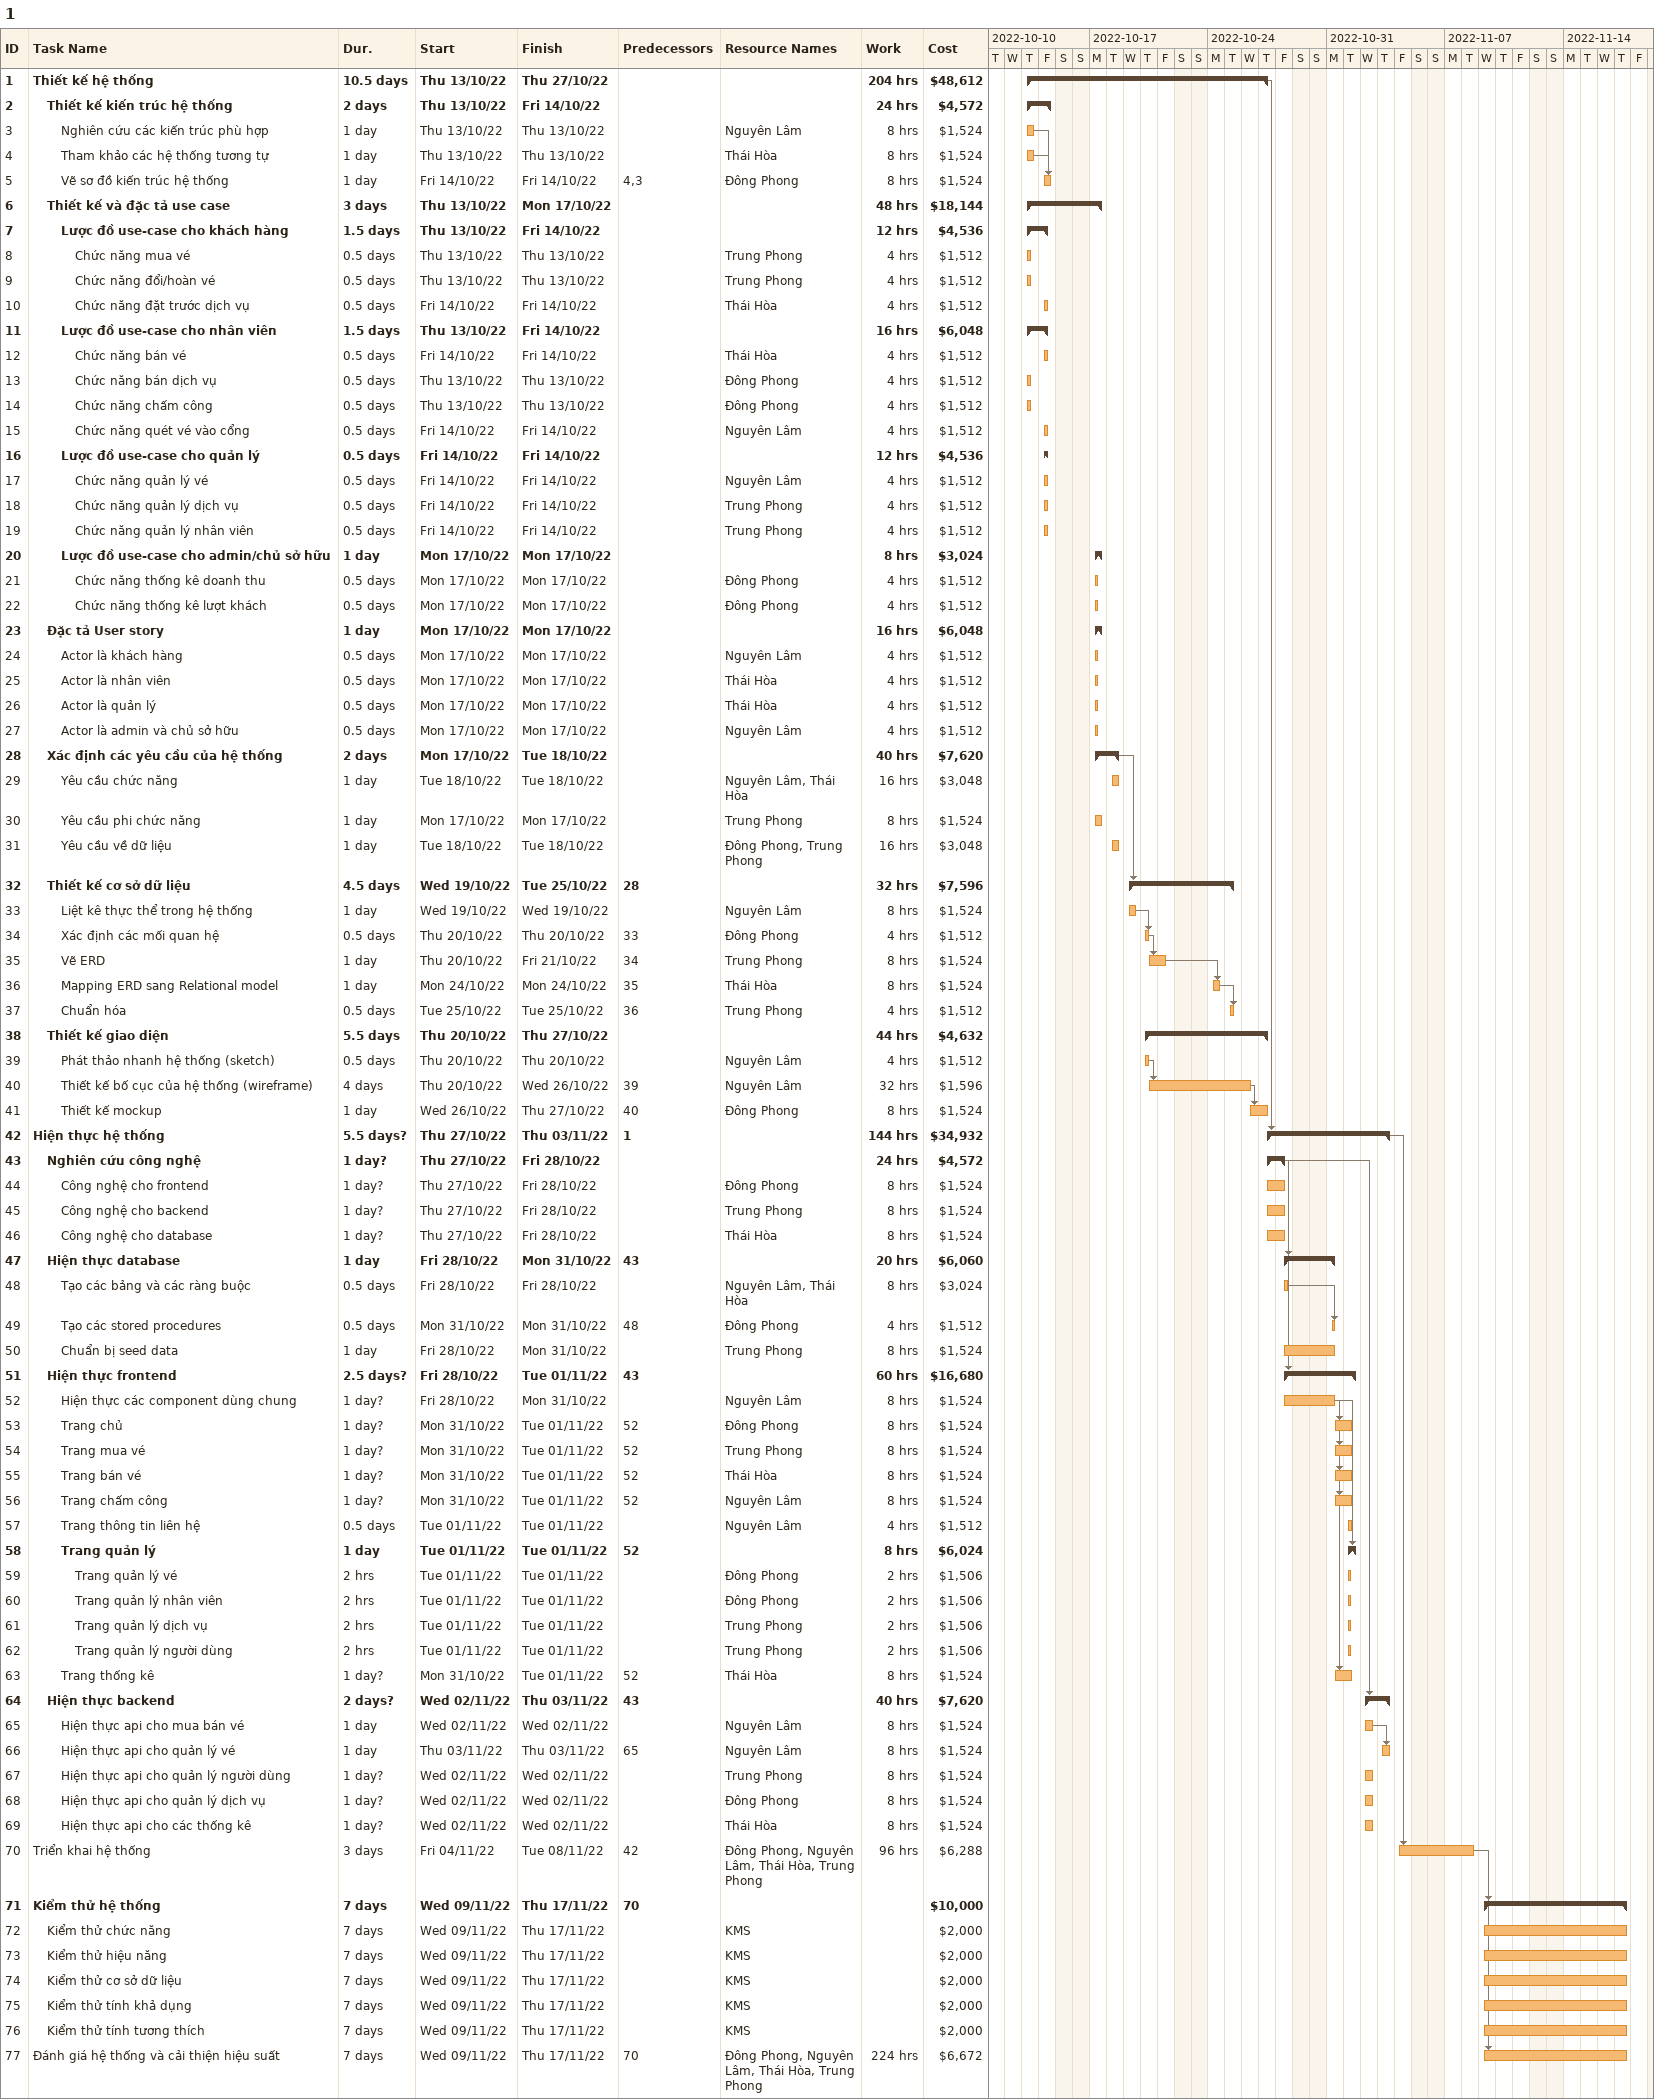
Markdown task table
1

| ID | Level | Task | Duration | Start | Finish | Predecessors | Resources | Work (h) | Cost ($) |
|---|---|---|---|---|---|---|---|---|---|
| 1 | 1 | **Thiết kế hệ thống** | 10.5d | 2022-10-13 | 2022-10-27 |  |  | 204 | 48612 |
| 2 | 2 | **Thiết kế kiến trúc hệ thống** | 2d | 2022-10-13 | 2022-10-14 |  |  | 24 | 4572 |
| 3 | 3 | Nghiên cứu các kiến trúc phù hợp | 1d | 2022-10-13 | 2022-10-13 |  | Nguyên Lâm | 8 | 1524 |
| 4 | 3 | Tham khảo các hệ thống tương tự | 1d | 2022-10-13 | 2022-10-13 |  | Thái Hòa | 8 | 1524 |
| 5 | 3 | Vẽ sơ đồ kiến trúc hệ thống | 1d | 2022-10-14 | 2022-10-14 | 4, 3 | Đông Phong | 8 | 1524 |
| 6 | 2 | **Thiết kế và đặc tả use case** | 3d | 2022-10-13 | 2022-10-17 |  |  | 48 | 18144 |
| 7 | 3 | **Lược đồ use-case cho khách hàng** | 1.5d | 2022-10-13 | 2022-10-14 |  |  | 12 | 4536 |
| 8 | 4 | Chức năng mua vé | 0.5d | 2022-10-13 | 2022-10-13 |  | Trung Phong | 4 | 1512 |
| 9 | 4 | Chức năng đổi/hoàn vé | 0.5d | 2022-10-13 | 2022-10-13 |  | Trung Phong | 4 | 1512 |
| 10 | 4 | Chức năng đặt trước dịch vụ | 0.5d | 2022-10-14 | 2022-10-14 |  | Thái Hòa | 4 | 1512 |
| 11 | 3 | **Lược đồ use-case cho nhân viên** | 1.5d | 2022-10-13 | 2022-10-14 |  |  | 16 | 6048 |
| 12 | 4 | Chức năng bán vé | 0.5d | 2022-10-14 | 2022-10-14 |  | Thái Hòa | 4 | 1512 |
| 13 | 4 | Chức năng bán dịch vụ | 0.5d | 2022-10-13 | 2022-10-13 |  | Đông Phong | 4 | 1512 |
| 14 | 4 | Chức năng chấm công | 0.5d | 2022-10-13 | 2022-10-13 |  | Đông Phong | 4 | 1512 |
| 15 | 4 | Chức năng quét vé vào cổng | 0.5d | 2022-10-14 | 2022-10-14 |  | Nguyên Lâm | 4 | 1512 |
| 16 | 3 | **Lược đồ use-case cho quản lý** | 0.5d | 2022-10-14 | 2022-10-14 |  |  | 12 | 4536 |
| 17 | 4 | Chức năng quản lý vé | 0.5d | 2022-10-14 | 2022-10-14 |  | Nguyên Lâm | 4 | 1512 |
| 18 | 4 | Chức năng quản lý dịch vụ | 0.5d | 2022-10-14 | 2022-10-14 |  | Trung Phong | 4 | 1512 |
| 19 | 4 | Chức năng quản lý nhân viên | 0.5d | 2022-10-14 | 2022-10-14 |  | Trung Phong | 4 | 1512 |
| 20 | 3 | **Lược đồ use-case cho admin/chủ sở hữu** | 1d | 2022-10-17 | 2022-10-17 |  |  | 8 | 3024 |
| 21 | 4 | Chức năng thống kê doanh thu | 0.5d | 2022-10-17 | 2022-10-17 |  | Đông Phong | 4 | 1512 |
| 22 | 4 | Chức năng thống kê lượt khách | 0.5d | 2022-10-17 | 2022-10-17 |  | Đông Phong | 4 | 1512 |
| 23 | 2 | **Đặc tả User story** | 1d | 2022-10-17 | 2022-10-17 |  |  | 16 | 6048 |
| 24 | 3 | Actor là khách hàng | 0.5d | 2022-10-17 | 2022-10-17 |  | Nguyên Lâm | 4 | 1512 |
| 25 | 3 | Actor là nhân viên | 0.5d | 2022-10-17 | 2022-10-17 |  | Thái Hòa | 4 | 1512 |
| 26 | 3 | Actor là quản lý | 0.5d | 2022-10-17 | 2022-10-17 |  | Thái Hòa | 4 | 1512 |
| 27 | 3 | Actor là admin và chủ sở hữu | 0.5d | 2022-10-17 | 2022-10-17 |  | Nguyên Lâm | 4 | 1512 |
| 28 | 2 | **Xác định các yêu cầu của hệ thống** | 2d | 2022-10-17 | 2022-10-18 |  |  | 40 | 7620 |
| 29 | 3 | Yêu cầu chức năng | 1d | 2022-10-18 | 2022-10-18 |  | Nguyên Lâm, Thái Hòa | 16 | 3048 |
| 30 | 3 | Yêu cầu phi chức năng | 1d | 2022-10-17 | 2022-10-17 |  | Trung Phong | 8 | 1524 |
| 31 | 3 | Yêu cầu về dữ liệu | 1d | 2022-10-18 | 2022-10-18 |  | Đông Phong, Trung Phong | 16 | 3048 |
| 32 | 2 | **Thiết kế cơ sở dữ liệu** | 4.5d | 2022-10-19 | 2022-10-25 | 28 |  | 32 | 7596 |
| 33 | 3 | Liệt kê thực thể trong hệ thống | 1d | 2022-10-19 | 2022-10-19 |  | Nguyên Lâm | 8 | 1524 |
| 34 | 3 | Xác định các mối quan hệ | 0.5d | 2022-10-20 | 2022-10-20 | 33 | Đông Phong | 4 | 1512 |
| 35 | 3 | Vẽ ERD | 1d | 2022-10-20 | 2022-10-21 | 34 | Trung Phong | 8 | 1524 |
| 36 | 3 | Mapping ERD sang Relational model | 1d | 2022-10-24 | 2022-10-24 | 35 | Thái Hòa | 8 | 1524 |
| 37 | 3 | Chuẩn hóa | 0.5d | 2022-10-25 | 2022-10-25 | 36 | Trung Phong | 4 | 1512 |
| 38 | 2 | **Thiết kế giao diện** | 5.5d | 2022-10-20 | 2022-10-27 |  |  | 44 | 4632 |
| 39 | 3 | Phát thảo nhanh hệ thống (sketch) | 0.5d | 2022-10-20 | 2022-10-20 |  | Nguyên Lâm | 4 | 1512 |
| 40 | 3 | Thiết kế bố cục của hệ thống (wireframe) | 4d | 2022-10-20 | 2022-10-26 | 39 | Nguyên Lâm | 32 | 1596 |
| 41 | 3 | Thiết kế mockup | 1d | 2022-10-26 | 2022-10-27 | 40 | Đông Phong | 8 | 1524 |
| 42 | 1 | **Hiện thực hệ thống** | 5.5d? | 2022-10-27 | 2022-11-03 | 1 |  | 144 | 34932 |
| 43 | 2 | **Nghiên cứu công nghệ** | 1d? | 2022-10-27 | 2022-10-28 |  |  | 24 | 4572 |
| 44 | 3 | Công nghệ cho frontend | 1d? | 2022-10-27 | 2022-10-28 |  | Đông Phong | 8 | 1524 |
| 45 | 3 | Công nghệ cho backend | 1d? | 2022-10-27 | 2022-10-28 |  | Trung Phong | 8 | 1524 |
| 46 | 3 | Công nghệ cho database | 1d? | 2022-10-27 | 2022-10-28 |  | Thái Hòa | 8 | 1524 |
| 47 | 2 | **Hiện thực database** | 1d | 2022-10-28 | 2022-10-31 | 43 |  | 20 | 6060 |
| 48 | 3 | Tạo các bảng và các ràng buộc | 0.5d | 2022-10-28 | 2022-10-28 |  | Nguyên Lâm, Thái Hòa | 8 | 3024 |
| 49 | 3 | Tạo các stored procedures | 0.5d | 2022-10-31 | 2022-10-31 | 48 | Đông Phong | 4 | 1512 |
| 50 | 3 | Chuẩn bị seed data | 1d | 2022-10-28 | 2022-10-31 |  | Trung Phong | 8 | 1524 |
| 51 | 2 | **Hiện thực frontend** | 2.5d? | 2022-10-28 | 2022-11-01 | 43 |  | 60 | 16680 |
| 52 | 3 | Hiện thực các component dùng chung | 1d? | 2022-10-28 | 2022-10-31 |  | Nguyên Lâm | 8 | 1524 |
| 53 | 3 | Trang chủ | 1d? | 2022-10-31 | 2022-11-01 | 52 | Đông Phong | 8 | 1524 |
| 54 | 3 | Trang mua vé | 1d? | 2022-10-31 | 2022-11-01 | 52 | Trung Phong | 8 | 1524 |
| 55 | 3 | Trang bán vé | 1d? | 2022-10-31 | 2022-11-01 | 52 | Thái Hòa | 8 | 1524 |
| 56 | 3 | Trang chấm công | 1d? | 2022-10-31 | 2022-11-01 | 52 | Nguyên Lâm | 8 | 1524 |
| 57 | 3 | Trang thông tin liên hệ | 0.5d | 2022-11-01 | 2022-11-01 |  | Nguyên Lâm | 4 | 1512 |
| 58 | 3 | **Trang quản lý** | 1d | 2022-11-01 | 2022-11-01 | 52 |  | 8 | 6024 |
| 59 | 4 | Trang quản lý vé | 2h | 2022-11-01 | 2022-11-01 |  | Đông Phong | 2 | 1506 |
| 60 | 4 | Trang quản lý nhân viên | 2h | 2022-11-01 | 2022-11-01 |  | Đông Phong | 2 | 1506 |
| 61 | 4 | Trang quản lý dịch vụ | 2h | 2022-11-01 | 2022-11-01 |  | Trung Phong | 2 | 1506 |
| 62 | 4 | Trang quản lý người dùng | 2h | 2022-11-01 | 2022-11-01 |  | Trung Phong | 2 | 1506 |
| 63 | 3 | Trang thống kê | 1d? | 2022-10-31 | 2022-11-01 | 52 | Thái Hòa | 8 | 1524 |
| 64 | 2 | **Hiện thực backend** | 2d? | 2022-11-02 | 2022-11-03 | 43 |  | 40 | 7620 |
| 65 | 3 | Hiện thực api cho mua bán vé | 1d | 2022-11-02 | 2022-11-02 |  | Nguyên Lâm | 8 | 1524 |
| 66 | 3 | Hiện thực api cho quản lý vé | 1d | 2022-11-03 | 2022-11-03 | 65 | Nguyên Lâm | 8 | 1524 |
| 67 | 3 | Hiện thực api cho quản lý người dùng | 1d? | 2022-11-02 | 2022-11-02 |  | Trung Phong | 8 | 1524 |
| 68 | 3 | Hiện thực api cho quản lý dịch vụ | 1d? | 2022-11-02 | 2022-11-02 |  | Đông Phong | 8 | 1524 |
| 69 | 3 | Hiện thực api cho các thống kê | 1d? | 2022-11-02 | 2022-11-02 |  | Thái Hòa | 8 | 1524 |
| 70 | 1 | Triển khai hệ thống | 3d | 2022-11-04 | 2022-11-08 | 42 | Đông Phong, Nguyên Lâm, Thái Hòa, Trung Phong | 96 | 6288 |
| 71 | 1 | **Kiểm thử hệ thống** | 7d | 2022-11-09 | 2022-11-17 | 70 |  |  | 10000 |
| 72 | 2 | Kiểm thử chức năng | 7d | 2022-11-09 | 2022-11-17 |  | KMS |  | 2000 |
| 73 | 2 | Kiểm thử hiệu năng | 7d | 2022-11-09 | 2022-11-17 |  | KMS |  | 2000 |
| 74 | 2 | Kiểm thử cơ sở dữ liệu | 7d | 2022-11-09 | 2022-11-17 |  | KMS |  | 2000 |
| 75 | 2 | Kiểm thử tính khả dụng | 7d | 2022-11-09 | 2022-11-17 |  | KMS |  | 2000 |
| 76 | 2 | Kiểm thử tính tương thích | 7d | 2022-11-09 | 2022-11-17 |  | KMS |  | 2000 |
| 77 | 1 | Đánh giá hệ thống và cải thiện hiệu suất | 7d | 2022-11-09 | 2022-11-17 | 70 | Đông Phong, Nguyên Lâm, Thái Hòa, Trung Phong | 224 | 6672 |
